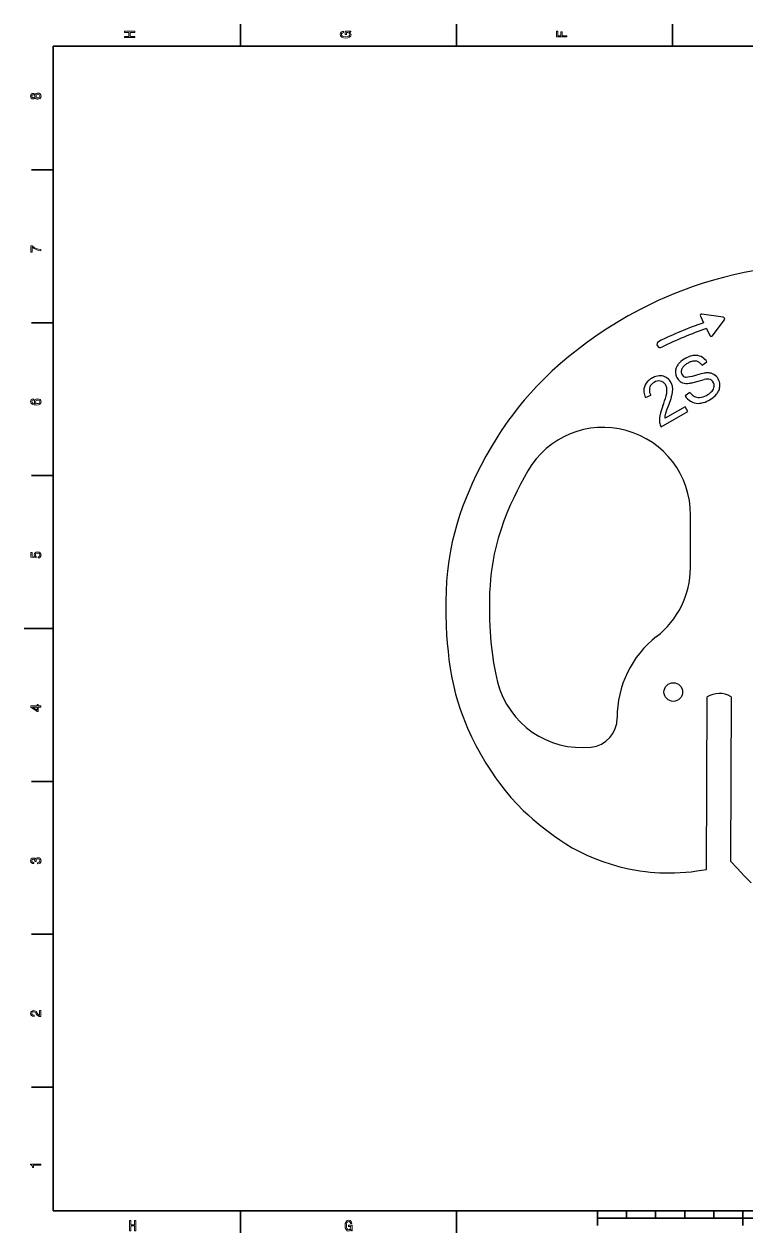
# Model space of a CAD drawing. Extents: x 0 to 594, y 0 to 420.
# Drawn here: x 0 to 248, y 2.5 to 417.5 of the extents above; entities that cross this region are included whole.
import ezdxf

# ---------------------------------------------------------------- set-up
doc = ezdxf.new("R2010")
doc.units = 0

msp = doc.modelspace()

# ---------------------------------------------------------------- linework, layer by layer
at = {"color": 7, "lineweight": 35, "ltscale": 0.1875}
for p, q in [((74.400002, 409.963135), (74.400002, 417.463135)), ((148.600006, 409.963135), (148.600006, 417.463135)), ((222.800003, 409.963135), (222.800003, 417.463135)), ((10, 367.463135), (2.5, 367.463135)), ((10, 314.963135), (2.5, 314.963135)), ((10, 262.463135), (2.5, 262.463135)), ((10, 157.46312), (2.5, 157.46312)), ((10, 104.96312), (2.5, 104.96312)), ((10, 52.46312), (2.5, 52.46312)), ((74.400002, 9.96312), (74.400002, 2.46312)), ((148.600006, 9.96312), (148.600006, 2.46312))]:
    msp.add_line(p, q, dxfattribs=at)
at = {"color": 7, "lineweight": 35}
for p, q in [((584, 409.963135), (10, 409.963135)), ((10, 409.963135), (10, 9.96312)), ((10, 9.96312), (584, 9.96312)), ((197, 7.46312), (397, 7.46312))]:
    msp.add_line(p, q, dxfattribs=at)
at = {"ltscale": 0.062285}
msp.add_line((232.367188, 317.197449), (233.473145, 314.964966), dxfattribs=at)
at = {"ltscale": 0.183891}
msp.add_line((240.183716, 316.874268), (232.905518, 317.938812), dxfattribs=at)
at = {"ltscale": 0.167703}
msp.add_line((236.535339, 310.506989), (240.605286, 315.839386), dxfattribs=at)
at = {"ltscale": 0.065825}
msp.add_line((234.469971, 312.952698), (235.638733, 310.593323), dxfattribs=at)
at = {"ltscale": 0.004441}
msp.add_line((217.616638, 307.029785), (217.717224, 306.883362), dxfattribs=at)
at = {"ltscale": 0.050893}
msp.add_line((232.946045, 300.332611), (234.631348, 301.474487), dxfattribs=at)
at = {"ltscale": 0.00961}
msp.add_line((227.489014, 296.194611), (227.111755, 296.26828), dxfattribs=at)
at = {"ltscale": 0.013225}
msp.add_line((228.017822, 296.209412), (227.489014, 296.194611), dxfattribs=at)
at = {"ltscale": 0.017686}
msp.add_line((228.716797, 296.318634), (228.017822, 296.209412), dxfattribs=at)
at = {"ltscale": 0.022317}
msp.add_line((229.585938, 296.522247), (228.716797, 296.318634), dxfattribs=at)
at = {"ltscale": 0.06666}
msp.add_line((232.147461, 297.262756), (229.585938, 296.522247), dxfattribs=at)
at = {"ltscale": 0.057426}
msp.add_line((229.899963, 294.426239), (232.113403, 295.040283), dxfattribs=at)
at = {"ltscale": 0.041021}
msp.add_line((232.113403, 295.040283), (233.702026, 295.450958), dxfattribs=at)
at = {"ltscale": 0.03898}
msp.add_line((233.665588, 297.618347), (232.147461, 297.262756), dxfattribs=at)
at = {"ltscale": 0.050122}
msp.add_line((228.801392, 291.013977), (227.155334, 289.869415), dxfattribs=at)
at = {"ltscale": 0.050742}
msp.add_line((213.503723, 289.304596), (215.358643, 290.128571), dxfattribs=at)
at = {"ltscale": 0.033924}
msp.add_line((219.478516, 286.363464), (219.020325, 285.086182), dxfattribs=at)
at = {"ltscale": 0.052629}
msp.add_line((220.900269, 285.001984), (221.658508, 286.965851), dxfattribs=at)
at = {"ltscale": 0.051157}
msp.add_line((221.658508, 286.965851), (222.302979, 288.90799), dxfattribs=at)
at = {"ltscale": 0.029279}
msp.add_line((222.302979, 288.90799), (222.613464, 290.037262), dxfattribs=at)
at = {"ltscale": 0.025046}
msp.add_line((218.678528, 283.959473), (218.453125, 282.983307), dxfattribs=at)
at = {"ltscale": 0.029435}
msp.add_line((219.020325, 285.086182), (218.678528, 283.959473), dxfattribs=at)
at = {"ltscale": 0.264392}
msp.add_line((218.868591, 279.196106), (228.044495, 284.454254), dxfattribs=at)
at = {"ltscale": 0.196179}
msp.add_line((227.105713, 286.092468), (220.29718, 282.190918), dxfattribs=at)
at = {"ltscale": 0.016144}
msp.add_line((220.29718, 282.190918), (220.304504, 282.836639), dxfattribs=at)
at = {"ltscale": 0.025899}
msp.add_line((220.304504, 282.836639), (220.515808, 283.85083), dxfattribs=at)
at = {"ltscale": 0.030341}
msp.add_line((220.515808, 283.85083), (220.900269, 285.001984), dxfattribs=at)
at = {"ltscale": 0.047203}
msp.add_line((228.044495, 284.454254), (227.105713, 286.092468), dxfattribs=at)
at = {"ltscale": 0.452591}
msp.add_line((228.951721, 230.811798), (229.010376, 248.915344), dxfattribs=at)
at = {"color": 7, "lineweight": 35, "ltscale": 0.25}
msp.add_line((10, 209.96312), (0, 209.96312), dxfattribs=at)
for p, q in [((234.466248, 127.25592), (234.65802, 186.457672)), ((242.958374, 186.552734), (242.775452, 130.086487))]:
    msp.add_line(p, q)
at = {"color": 7, "lineweight": 35, "ltscale": 0.125}
for p, q in [((197, 9.96312), (197, 4.96312)), ((247, 9.96312), (247, 4.96312))]:
    msp.add_line(p, q, dxfattribs=at)
at = {"color": 7, "lineweight": 35, "ltscale": 0.0625}
for p, q in [((207, 9.96312), (207, 7.46312)), ((217, 9.96312), (217, 7.46312)), ((227, 9.96312), (227, 7.46312)), ((237, 9.96312), (237, 7.46312))]:
    msp.add_line(p, q, dxfattribs=at)
at = {"color": 7, "lineweight": 13}
for points in [[(38.033573, 412.837799), (38.033573, 413.275391), (36.389481, 413.275391), (36.389481, 414.583466), (38.033573, 414.583466), (38.033573, 415.016357), (34.533573, 415.016357), (34.533573, 414.583466), (35.960808, 414.583466), (35.960808, 413.275391), (34.533573, 413.275391), (34.533573, 412.837799)], [(111.764557, 414.790497), (112.233574, 414.870483), (112.233574, 415.105774), (110.342361, 415.105774), (110.342361, 413.915314), (110.771034, 413.915314), (110.771034, 414.649353), (110.8013, 414.649353), (111.265274, 414.592865), (111.608215, 414.442322), (111.825073, 414.211761), (111.895676, 413.924713), (111.804901, 413.604767), (111.532562, 413.355377), (111.083717, 413.195404), (110.468445, 413.138947), (109.858215, 413.190704), (109.409363, 413.350677), (109.137032, 413.604767), (109.041214, 413.948242), (109.091644, 414.183502), (109.232857, 414.376434), (109.469887, 414.517609), (109.787605, 414.597595), (109.787605, 415.063416), (109.303459, 414.941071), (108.940346, 414.71051), (108.718445, 414.385834), (108.637749, 413.976471), (108.763832, 413.440063), (109.131989, 413.0354), (109.71196, 412.776611), (110.483574, 412.687225), (111.260231, 412.776611), (111.840202, 413.0354), (112.208359, 413.416534), (112.329391, 413.896484), (112.289047, 414.164703), (112.188187, 414.404663), (112.011673, 414.611694)], [(186.433578, 413.107635), (186.433578, 413.512878), (184.824783, 413.512878), (184.824783, 414.785217), (184.406204, 414.785217), (184.406204, 413.512878), (183.357208, 413.512878), (183.357208, 415.077148), (182.933578, 415.077148), (182.933578, 413.107635)], [(3.847407, 392.210571), (3.988618, 391.988342), (4.185303, 391.835846), (4.432422, 391.73999), (4.729972, 391.709473), (5.178819, 391.779205), (5.526802, 391.979645), (5.748704, 392.306458), (5.834439, 392.750885), (5.748704, 393.190979), (5.526802, 393.517792), (5.178819, 393.718231), (4.729972, 393.792297), (4.432422, 393.757446), (4.185303, 393.665924), (3.988618, 393.509064), (3.847407, 393.291199), (3.72637, 393.465485), (3.559943, 393.587494), (3.358214, 393.661591), (3.111096, 393.687714), (2.753027, 393.618011), (2.465563, 393.434998), (2.278963, 393.138702), (2.208358, 392.750885), (2.278963, 392.358734), (2.465563, 392.062439), (2.753027, 391.875061), (3.111096, 391.809692), (3.358214, 391.831482), (3.559943, 391.905579)], [(3.151442, 392.223663), (2.92954, 392.258514), (2.75807, 392.363098), (2.652162, 392.528656), (2.611816, 392.750885), (2.652162, 392.96875), (2.75807, 393.134338), (2.92954, 393.238922), (3.151442, 393.278137), (3.378387, 393.238922), (3.5549, 393.134338), (3.670894, 392.96875), (3.706197, 392.750885), (3.665851, 392.528656), (3.5549, 392.363098), (3.378387, 392.258514)], [(4.719885, 392.127777), (4.452594, 392.167023), (4.250865, 392.293365), (4.119741, 392.489441), (4.074352, 392.750885), (4.119741, 393.007965), (4.250865, 393.204071), (4.452594, 393.330414), (4.719885, 393.373993), (5.007349, 393.330414), (5.224208, 393.204071), (5.365419, 393.007965), (5.410808, 392.750885), (5.365419, 392.489441), (5.224208, 392.293365), (5.007349, 392.167023)], [(5.733574, 339.645233), (5.733574, 340.085327), (4.901442, 340.229095), (4.124784, 340.481842), (3.403603, 340.839142), (2.727811, 341.305359), (2.309223, 341.305359), (2.309223, 339.231262), (2.768157, 339.231262), (2.768157, 340.887054), (3.448992, 340.407745), (4.160087, 340.046112), (4.916572, 339.793365)], [(3.176658, 288.796661), (2.768157, 288.713867), (2.465563, 288.522156), (2.27392, 288.22583), (2.208358, 287.842407), (2.243661, 287.585327), (2.339482, 287.363098), (2.495822, 287.167023), (2.717724, 287.001434), (2.995102, 286.870697), (3.332998, 286.774841), (3.731413, 286.713837), (4.18026, 286.696411), (4.896399, 286.766144), (5.415851, 286.979645), (5.728531, 287.323883), (5.834439, 287.794464), (5.743661, 288.217133), (5.506629, 288.539581), (5.13343, 288.748718), (4.659367, 288.822815), (4.18026, 288.748718), (3.812104, 288.548279), (3.580116, 288.238922), (3.499424, 287.855469), (3.600289, 287.441528), (3.887753, 287.132141), (3.332998, 287.19751), (2.934583, 287.336945), (2.697551, 287.550446), (2.61686, 287.846741), (2.657206, 288.064636), (2.763113, 288.230194), (2.939626, 288.339142), (3.176658, 288.395782)], [(4.66441, 288.400146), (4.982133, 288.352203), (5.224208, 288.230194), (5.385592, 288.034119), (5.436024, 287.7901), (5.385592, 287.53302), (5.229251, 287.336945), (4.987177, 287.210571), (4.669453, 287.171356), (4.356773, 287.214935), (4.119741, 287.336945), (3.968445, 287.537384), (3.912969, 287.807526), (3.968445, 288.042847), (4.114698, 288.230194), (4.35173, 288.352203)], [(4.82075, 234.170288), (5.234295, 234.266144), (5.557061, 234.47966), (5.75879, 234.793381), (5.834439, 235.19426), (5.743661, 235.634354), (5.496542, 235.978592), (5.103171, 236.196457), (4.598848, 236.279236), (4.129828, 236.20517), (3.761672, 235.996017), (3.524641, 235.66922), (3.438906, 235.246552), (3.499424, 234.919754), (3.665851, 234.667023), (2.722767, 234.789032), (2.722767, 236.113663), (2.309223, 236.113663), (2.309223, 234.497086), (4.165131, 234.257431), (4.165131, 234.606018), (3.928099, 234.858749), (3.842364, 235.181198), (3.89784, 235.460068), (4.059223, 235.673569), (4.306341, 235.808655), (4.624064, 235.856583), (4.941788, 235.808655), (5.188906, 235.66922), (5.345246, 235.455704), (5.400722, 235.181198), (5.365419, 234.950256), (5.249424, 234.771606), (5.067868, 234.640884), (4.82075, 234.575516)], [(5.733574, 182.938217), (5.733574, 183.361694), (4.866139, 183.361694), (4.866139, 183.82753), (4.462681, 183.82753), (4.462681, 183.361694), (2.309223, 183.361694), (2.309223, 182.933517), (4.422335, 181.503098), (4.866139, 181.503098), (4.866139, 182.938217)], [(4.462681, 181.898346), (2.894237, 182.938217), (4.462681, 182.938217)], [(4.634151, 129.152863), (4.669453, 129.152863), (5.153603, 129.22258), (5.516716, 129.427368), (5.748704, 129.749817), (5.834439, 130.176834), (5.748704, 130.630005), (5.526802, 130.969864), (5.173776, 131.187744), (4.719885, 131.266174), (4.422335, 131.231308), (4.18026, 131.135452), (3.993661, 130.978592), (3.857494, 130.76944), (3.585159, 131.052658), (3.151442, 131.152878), (2.75807, 131.087524), (2.46052, 130.900146), (2.27392, 130.595139), (2.208358, 130.176834), (2.28905, 129.784668), (2.510952, 129.484009), (2.863978, 129.287933), (3.332998, 129.22258), (3.368301, 129.22258), (3.368301, 129.610382), (3.045534, 129.645233), (2.813545, 129.75853), (2.672335, 129.941544), (2.621903, 130.198624), (2.662249, 130.425201), (2.768157, 130.590775), (2.939626, 130.690994), (3.171615, 130.730209), (3.418733, 130.690994), (3.585159, 130.586426), (3.686024, 130.403412), (3.716283, 130.155045), (3.71124, 129.985107), (4.109655, 129.985107), (4.099568, 130.198624), (4.144958, 130.473129), (4.265995, 130.677933), (4.462681, 130.799927), (4.719885, 130.843506), (5.012393, 130.795578), (5.229251, 130.66922), (5.365419, 130.468781), (5.410808, 130.202972), (5.360375, 129.928467), (5.209079, 129.728027), (4.967004, 129.601669), (4.634151, 129.553726)], [(5.733574, 76.687706), (5.733574, 78.766159), (5.299857, 78.766159), (5.299857, 77.123444), (5.062825, 77.214943), (4.866139, 77.371811), (4.50807, 77.855476), (4.356773, 78.112564), (4.139915, 78.400146), (3.887753, 78.604942), (3.590203, 78.722588), (3.252306, 78.766159), (2.828675, 78.692085), (2.495822, 78.487289), (2.284007, 78.173561), (2.208358, 77.768333), (2.294093, 77.350021), (2.531125, 77.031937), (2.909367, 76.827141), (3.408646, 76.757423), (3.479252, 76.757423), (3.479252, 77.153946), (3.438906, 77.153946), (3.095966, 77.193161), (2.843805, 77.310806), (2.682422, 77.498177), (2.626946, 77.746544), (2.677378, 77.999268), (2.803459, 78.186638), (3.000145, 78.30864), (3.247263, 78.352211), (3.479252, 78.321716), (3.675937, 78.238922), (3.847407, 78.099487), (3.998704, 77.907768), (4.160087, 77.650681), (4.472767, 77.223663), (4.805621, 76.923004), (5.209079, 76.744354), (5.718445, 76.687706)], [(5.733574, 25.649498), (5.733574, 26.086863), (2.208358, 26.086863), (2.208358, 25.76004), (2.515995, 25.673529), (2.722767, 25.500505), (2.843805, 25.236166), (2.884151, 24.870893), (3.24222, 24.870893), (3.24222, 25.649498)], [(36.224667, 3.179545), (36.662262, 3.179545), (36.662262, 4.823637), (37.970345, 4.823637), (37.970345, 3.179545), (38.403233, 3.179545), (38.403233, 6.679545), (37.970345, 6.679545), (37.970345, 5.252312), (36.662262, 5.252312), (36.662262, 6.679545), (36.224667, 6.679545)], [(112.37738, 3.648565), (112.457367, 3.179545), (112.692635, 3.179545), (112.692635, 5.070755), (111.50219, 5.070755), (111.50219, 4.642081), (112.236221, 4.642081), (112.236221, 4.611822), (112.179756, 4.147845), (112.029182, 3.804905), (111.798622, 3.588047), (111.511597, 3.517442), (111.191635, 3.60822), (110.942253, 3.880554), (110.782272, 4.329401), (110.725807, 4.944675), (110.777565, 5.554905), (110.937546, 6.003753), (111.191635, 6.276087), (111.535126, 6.371908), (111.770393, 6.321476), (111.96331, 6.180265), (112.104469, 5.943234), (112.184464, 5.625511), (112.650291, 5.625511), (112.527946, 6.10966), (112.297386, 6.472773), (111.972717, 6.694675), (111.563354, 6.775367), (111.026947, 6.649286), (110.622292, 6.28113), (110.363495, 5.701159), (110.274094, 4.929545), (110.363495, 4.152888), (110.622292, 3.572917), (111.003426, 3.204761), (111.483368, 3.083724), (111.751572, 3.12407), (111.991539, 3.224934), (112.198578, 3.401447)]]:
    msp.add_lwpolyline(points, close=True, dxfattribs=at)
for points in [[(251.873413, 333.046051), (247.472107, 332.199127), (243.896423, 331.408356), (240.347046, 330.529175), (236.827637, 329.561188), (233.34137, 328.504089), (229.951477, 327.378998), (226.598511, 326.168243), (223.286316, 324.872559), (220.017822, 323.492981), (217.894287, 322.541473), (215.789673, 321.554749), (211.638, 319.477783), (207.563171, 317.266571), (203.565491, 314.925781), (199.644714, 312.460358), (196.400269, 310.289612), (193.220215, 308.039276), (190.095337, 305.696442), (187.157043, 303.360962), (184.287048, 300.940918), (181.490784, 298.434631), (178.773865, 295.840546), (176.141907, 293.157349), (173.948792, 290.776489), (171.82428, 288.331421), (169.771362, 285.826263), (167.792908, 283.265198), (166.483826, 281.48291), (165.208557, 279.673676), (163.960876, 277.82959), (162.74884, 275.964447), (160.440857, 272.196472), (158.689148, 269.1297), (157.026306, 266.032135), (155.450989, 262.902557), (153.963318, 259.739197), (152.875305, 257.27301), (151.844971, 254.793213), (150.680237, 251.771088), (149.612122, 248.721924), (148.647949, 245.643372), (147.830017, 242.67392), (147.11322, 239.668457), (146.5, 236.638306), (145.925415, 233.151031), (145.481567, 229.627991), (145.173828, 226.220459), (144.972778, 222.792206), (144.870239, 219.351959), (144.869019, 215.042969), (144.999329, 210.741272), (145.16217, 207.801788), (145.383423, 204.881409), (145.649963, 202.101868), (145.971252, 199.351501), (146.422424, 196.182739), (146.964355, 193.061737), (147.60553, 190.000671), (148.248657, 187.398804), (148.977356, 184.838348), (149.794617, 182.311707), (150.701965, 179.810608), (151.518311, 177.761719), (152.394409, 175.721863), (153.768433, 172.766663), (155.250183, 169.829071), (156.828064, 166.928192), (158.694519, 163.751923), (160.674255, 160.643829), (161.974609, 158.734894), (163.316223, 156.868896), (165.266724, 154.335999), (167.295776, 151.916534), (169.381531, 149.644684), (171.533325, 147.493195), (173.17981, 145.950867), (174.850403, 144.464081), (177.592529, 142.176453), (180.401672, 140.002563), (182.198486, 138.688751), (184.030457, 137.41452), (186.164429, 136.026672), (188.370789, 134.708649), (190.64978, 133.4729), (193.314453, 132.183319), (196.057434, 131.009766), (198.85907, 129.954529), (201.700928, 129.02124), (204.680359, 128.184021), (207.653137, 127.484802), (209.645813, 127.090942), (211.616211, 126.761658), (213.545471, 126.499146), (215.167969, 126.325562), (216.773987, 126.196594), (218.460449, 126.106018), (220.142578, 126.059265), (223.433594, 126.078918), (225.380249, 126.1521), (227.359741, 126.282532), (229.26001, 126.462524), (231.183167, 126.700012), (232.816772, 126.951294), (234.466248, 127.25592)], [(173.09729, 264.131897), (171.807617, 261.86557), (170.570557, 259.571014), (169.368347, 257.214844), (168.2229, 254.839813), (167.15564, 252.496338), (166.14679, 250.141937), (164.886047, 246.942474), (163.758118, 243.724457), (162.922058, 241.004639), (162.189819, 238.264343), (161.561768, 235.498291), (161.160156, 233.41098), (160.813232, 231.287384), (160.523743, 229.144196), (160.284241, 226.914825), (160.101868, 224.66507), (159.966492, 222.267334), (159.88208, 219.687836), (159.855042, 217.095947), (159.92334, 212.968781), (160.125244, 208.85141), (160.414978, 205.235107), (160.810303, 201.669037), (161.314514, 198.176086), (161.932861, 194.783386), (162.286987, 193.135162), (162.672546, 191.52594)], [(242.775452, 130.086487), (245.07666, 127.525391), (247.437561, 125.035706), (249.856079, 122.620667)]]:
    msp.add_lwpolyline(points)
msp.add_circle((223.07312, 188.145996), 3.2)
for centre, radius, start, end in [((232.830688, 317.427063), 0.517218, 81.678578, 206.352559), ((240.089905, 316.232758), 0.648339, 322.647523, 81.678578), ((218.416504, 307.579437), 0.970524, 116.537617, 214.495565), ((236.113831, 310.828674), 0.530224, 206.352559, 322.647523), ((218.622131, 307.505127), 1.097885, 214.495018, 296.473039), ((231.28009, 295.54834), 8.252036, 103.24236, 118.212625), ((230.714172, 297.9216), 5.812251, 87.284606, 103.171421), ((230.667725, 299.137085), 4.601514, 30.528381, 85.989814), ((227.905579, 298.038635), 4.103227, 148.369208, 194.933848), ((229.528748, 297.051666), 6.002882, 136.482397, 148.473204), ((231.080627, 295.529266), 8.176639, 116.917935, 136.234543), ((228.240173, 298.122406), 2.463157, 151.827879, 184.083027), ((228.832764, 297.757141), 3.158321, 135.60816, 151.062324), ((230.544128, 296.04425), 5.579523, 124.774579, 135.332726), ((232.469055, 293.298553), 8.932733, 117.160721, 124.871731), ((231.015625, 296.215576), 5.674031, 106.702192, 117.548881), ((230.43866, 298.218567), 3.589807, 92.364949, 107.069294), ((230.39917, 299.104645), 2.702849, 74.770723, 92.304481), ((230.343079, 298.940002), 2.876467, 52.643027, 74.553789), ((229.547424, 297.930145), 4.16198, 35.256436, 52.372361), ((217.288635, 291.659546), 4.373901, 134.435676, 171.651943), ((218.682739, 290.373749), 6.268746, 122.790491, 135.306006), ((219.594788, 289.090759), 7.841574, 112.542195, 123.315719), ((218.052307, 292.134308), 2.814985, 35.738845, 123.929807), ((218.538147, 291.706116), 5.021028, 88.170728, 112.84734), ((218.531433, 292.500244), 4.227631, 34.21852, 87.73561), ((217.778931, 292.030548), 5.114117, 350.752755, 33.829189), ((227.889526, 298.03952), 4.087975, 195.003721, 219.842346), ((227.488525, 297.721649), 3.576445, 220.047921, 249.775288), ((227.723022, 298.117065), 1.947205, 185.009269, 251.703826), ((234.786865, 291.716278), 6.007648, 89.268045, 100.756642), ((234.918518, 290.154266), 5.434585, 91.859624, 102.934783), ((234.873657, 292.976563), 2.612743, 69.261417, 92.885409), ((234.861938, 292.700592), 5.02284, 76.406833, 89.98152), ((235.036133, 293.543182), 2.025899, 41.632038, 67.884417), ((235.002686, 293.664032), 4.054289, 13.796098, 75.140011), ((234.805054, 293.342407), 2.331999, 340.626286, 41.547115), ((217.435303, 291.702789), 4.513155, 172.465459, 188.099384), ((219.249268, 292.016663), 6.353465, 188.596963, 205.268703), ((217.781067, 291.806976), 2.947058, 138.681786, 214.717), ((218.287537, 291.229126), 3.71032, 119.136367, 137.143724), ((217.814819, 292.05835), 3.053077, 10.036013, 34.292495), ((210.846191, 292.340149), 10.0881, 345.712359, 352.689221), ((215.605042, 291.717346), 5.288713, 352.821395, 9.502099), ((212.519653, 292.478699), 10.384874, 346.402712, 352.975633), ((227.833679, 299.075897), 4.968598, 251.439737, 278.245866), ((226.685974, 307.127838), 13.101922, 278.162743, 284.199763), ((233.169189, 294.201477), 5.407203, 216.121041, 229.200894), ((231.52478, 295.830841), 6.516815, 296.895247, 314.760485), ((233.504211, 293.880951), 3.738643, 314.262656, 339.453282), ((233.397827, 294.020111), 5.813819, 321.157401, 334.001476), ((234.517029, 293.475403), 4.569076, 333.988387, 352.936159), ((234.455505, 293.477661), 4.630419, 353.002277, 14.421294), ((189.944153, 297.981567), 31.73737, 338.526522, 345.155432), ((231.677734, 292.494873), 5.22928, 210.136866, 269.125351), ((231.939819, 292.808105), 3.549187, 229.527063, 243.4564), ((231.644043, 292.287079), 2.951061, 244.073139, 260.616697), ((231.825745, 293.42627), 4.104662, 260.707197, 273.979191), ((231.589478, 293.644501), 6.378301, 270.075676, 286.342646), ((231.705566, 295.125671), 5.808305, 273.998438, 298.452093), ((230.293518, 297.844055), 10.773025, 286.67197, 300.524448), ((232.134399, 295.094116), 7.471571, 299.074576, 320.818917), ((225.740051, 281.537537), 7.428994, 168.777909, 186.090598), ((199.010498, 249.012512), 30, 359.814369, 149.738101), ((221.919434, 281.070953), 3.580908, 185.1531, 211.571752), ((198.951843, 230.908997), 30, 307.794241, 359.814369), ((238.785645, 179.544891), 35, 127.794246, 180.463724), ((191.707886, 199.072327), 30, 194.568993, 275.967377), ((238.887878, 179.549805), 8.1, 59.832307, 121.480092), ((193.787109, 179.180695), 10, 275.967377, 0.463728)]:
    msp.add_arc(centre, radius, start, end)
for centre, major_axis, ratio, start_param, end_param in [((239.176453, 210.418427), (-76.335815, -94.39856), 0.752332, 4.0177846449, 4.1677520353), ((240.883118, 198.835602), (-71.262817, -106.998962), 0.758962, 3.921247881, 4.0647543132)]:
    msp.add_ellipse(centre, major_axis=major_axis, ratio=ratio, start_param=start_param, end_param=end_param)

doc.saveas('drawing.dxf')
